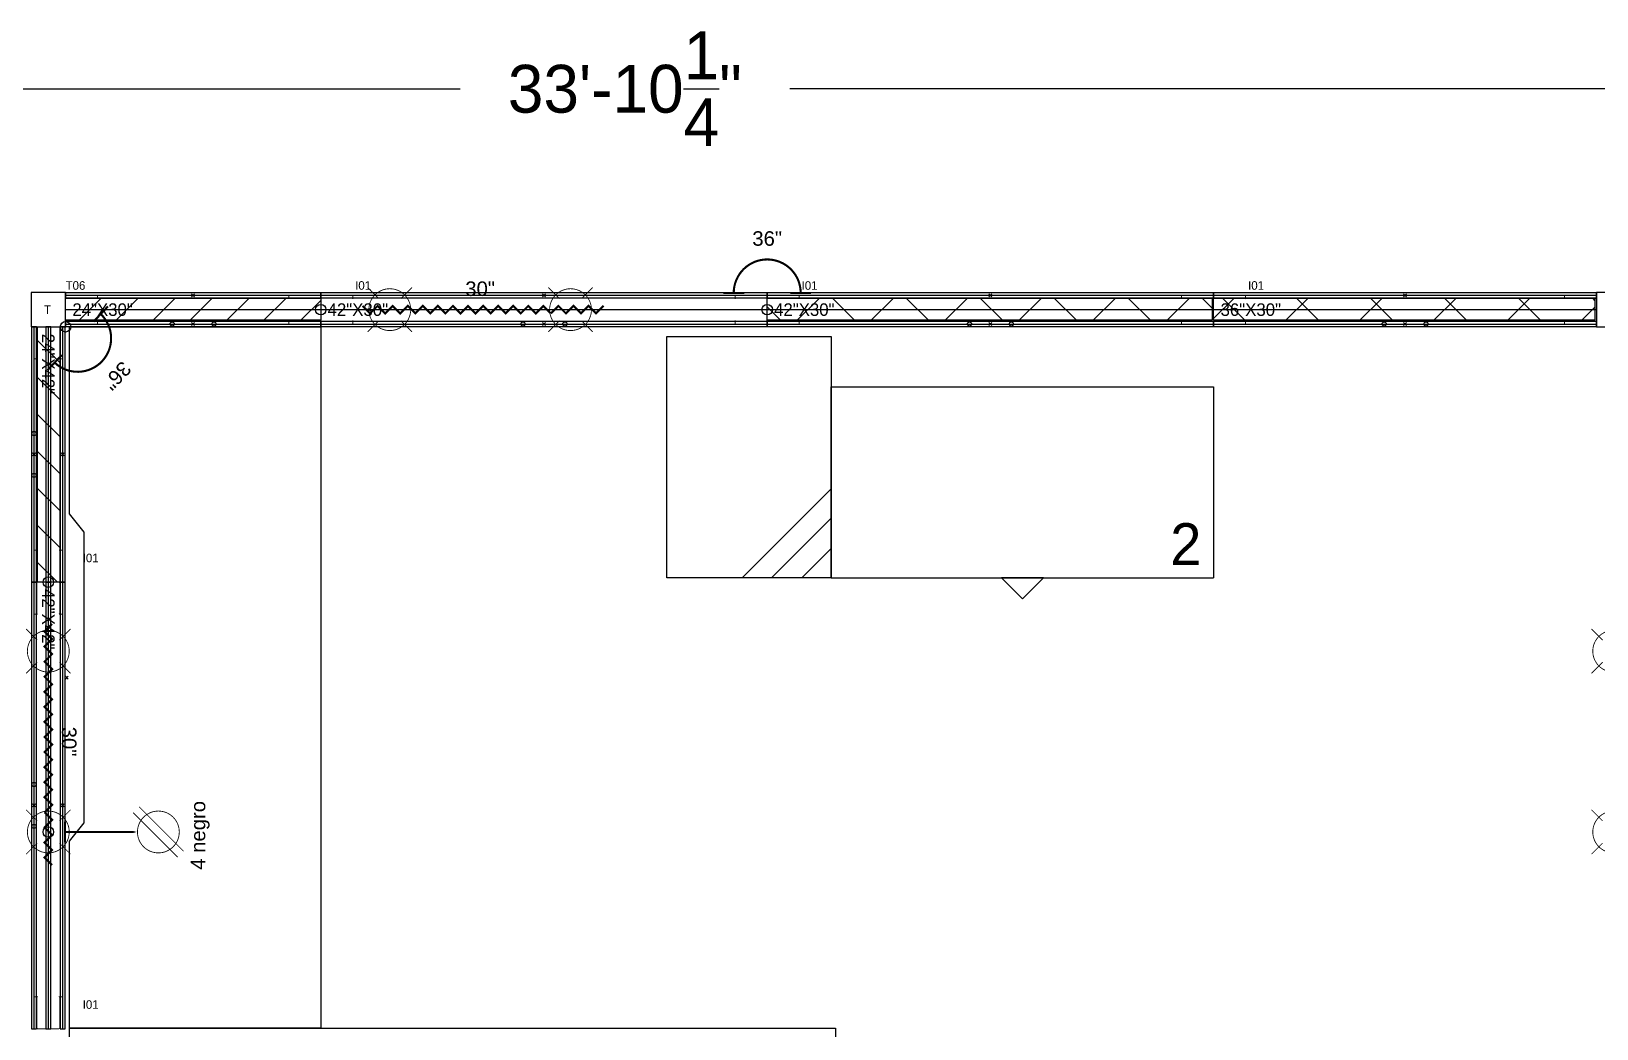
# Model space of a CAD drawing. Header units: inches. Extents: x 126 to 13186, y 9 to 361.
# Drawn here: x 3615.6 to 3762.9, y 114.7 to 208.5 of the extents above; entities that cross this region are included whole.
import ezdxf
from ezdxf.enums import TextEntityAlignment as Align

# ---------------------------------------------------------------- set-up
doc = ezdxf.new("R2010")
doc.units = ezdxf.units.IN
doc.header["$MEASUREMENT"] = 0
for name, color, linetype in [('DD2D', 7, 'Continuous'), ('DD2D_Geometry', 7, 'Continuous'), ('ELECTRI', 7, 'Continuous'), ('ENFASIS NEW', 7, 'Continuous'), ('Id Unión', 7, 'Continuous'), ('LATEFILE', 7, 'Continuous'), ('LATFILE', 7, 'Continuous'), ('LF', 7, 'Continuous'), ('PV-26D', 7, 'Continuous'), ('S7000', 7, 'Continuous'), ('TEXT HARNESS', 7, 'Continuous')]:
    doc.layers.add(name, color=color, linetype=linetype)
doc.styles.add('ARIAL', font='arial.ttf')
doc.styles.get("Standard").update_dxf_attribs({"font": 'stylu.ttf'})
doc.dimstyles.get("Standard").update_dxf_attribs({"dimscale": 25, "dimtxt": 0.18, "dimasz": 0.18, "dimexe": 0.18, "dimexo": 0.0625, "dimgap": 0.09, "dimtad": 0, "dimtih": 1, "dimtoh": 1, "dimzin": 0, "dimdsep": 46, "dimlunit": 4, "dimtxsty": 'Standard', "dimcen": 0.09, "dimadec": 0, "dimazin": 0, "dimtfac": 1, "dimtofl": 0, "dimtmove": 0, "dimatfit": 3, "dimfxl": 1, "dimtolj": 1, "dimtzin": 0, "dimarcsym": 0})

# ---------------------------------------------------------------- blocks, each defined once
blk = doc.blocks.new('829030')
at = {"color": 1, "const_width": 0.002}
for points in [[(0.1385, 0.0265), (0.112, 0.053)], [(0.1915, 0.0265), (0.218, 0.053)], [(0.5705, 0.0265), (0.544, 0.053)], [(0.6235, 0.0265), (0.65, 0.053)], [(0.1385, -0.0265), (0.112, -0.053)], [(0.1915, -0.0265), (0.218, -0.053)], [(0.5705, -0.0265), (0.544, -0.053)], [(0.6235, -0.0265), (0.65, -0.053)]]:
    blk.add_lwpolyline(points, dxfattribs=at)
for points in [[(0.165, -0.05, -1), (0.165, 0.05, -1)], [(0.597, -0.05, 1), (0.597, 0.05, 1)]]:
    blk.add_lwpolyline(points, format="xyb", close=True, dxfattribs=at)
at = {"color": 1}
for points in [[(0.1, 0.009, 0.005, 0.005, 0), (0.118, -0.009, 0.005, 0.005, 0), (0.136, 0.009, 0.005, 0.005, 0), (0.154, -0.009, 0.005, 0.005, 0), (0.172, 0.009, 0.005, 0.005, 0), (0.19, -0.009, 0.005, 0.005, 0), (0.208, 0.009, 0.005, 0.005, 0), (0.226, -0.009, 0.005, 0.005, 0), (0.244, 0.009, 0.005, 0.005, 0), (0.262, -0.009, 0.005, 0.005, 0), (0.28, 0.009, 0.005, 0.005, 0), (0.298, -0.009, 0.005, 0.005, 0), (0.316, 0.009, 0.005, 0.005, 0), (0.334, -0.009, 0.005, 0.005, 0), (0.352, 0.009, 0.005, 0.005, 0), (0.37, -0.009, 0.005, 0.005, 0), (0.388, 0.009, 0.005, 0.005, 0), (0.406, -0.009, 0.005, 0.005, 0), (0.424, 0.009, 0.005, 0.005, 0), (0.442, -0.009, 0.005, 0.005, 0), (0.46, 0.009, 0.005, 0.005, 0), (0.478, -0.009, 0.005, 0.005, 0), (0.496, 0.009, 0.005, 0.005, 0), (0.514, -0.009, 0.005, 0.005, 0), (0.532, 0.009, 0.005, 0.005, 0), (0.55, -0.009, 0, 0, 0)], [(0.676, 0.009, 0.005, 0.005, 0), (0.658, -0.009, 0.005, 0.005, 0), (0.64, 0.009, 0.005, 0.005, 0), (0.622, -0.009, 0.005, 0.005, 0), (0.604, 0.009, 0.005, 0.005, 0), (0.586, -0.009, 0.005, 0.005, 0), (0.568, 0.009, 0.005, 0.005, 0), (0.55, -0.009, 0, 0, 0)]]:
    blk.add_lwpolyline(points, format="xyseb", dxfattribs=at)
blk.add_circle((0, 0), 0.0125, dxfattribs=at)
blk.add_point((0, 0), dxfattribs=at)
at = {"layer": 'TEXT HARNESS', "color": 1, "style": 'ARIAL'}
blk.add_text('30"', height=0.03469, dxfattribs=at).set_placement((0.381, 0.05), align=Align.MIDDLE)
blk = doc.blocks.new('8065E4C')
at = {"color": 1}
for points in [[(0, -0.04, 0.005, 0.005, 0), (0, -0.165, 0.025, 0, 0), (0, -0.2114, 0, 0, 0)], [(-0.0601, -0.309, 0.002, 0.002, 0), (0.046, -0.2029, 0.002, 0.002, 0)], [(-0.046, -0.3231, 0.002, 0.002, 0), (0.0601, -0.217, 0.002, 0.002, 0)]]:
    blk.add_lwpolyline(points, format="xyseb", dxfattribs=at)
at = {"color": 1, "const_width": 0.005}
blk.add_lwpolyline([(0.025, -0.04), (-0.025, -0.04)], dxfattribs=at)
at = {"color": 1, "const_width": 0.002}
blk.add_lwpolyline([(-0.05, -0.263, -1), (0.05, -0.263, -1)], format="xyb", close=True, dxfattribs=at)
at = {"color": 1}
blk.add_circle((0, 0), 0.0125, dxfattribs=at)
blk.add_point((0, 0), dxfattribs=at)
at = {"layer": 'TEXT HARNESS', "color": 1, "style": 'ARIAL'}
blk.add_text('4 negro', height=0.03469, dxfattribs=at).set_placement((-0.0081, -0.363), align=Align.MIDDLE)
blk = doc.blocks.new('*X45')
at = {"color": 0}
for p, q in [((45.2092, -47.6869), (45.2569, -47.6392)), ((45.2923, -47.6922), (45.3453, -47.6392)), ((45.3807, -47.6922), (45.4337, -47.6392)), ((45.4691, -47.6922), (45.5221, -47.6392)), ((45.5575, -47.6922), (45.6105, -47.6392)), ((45.6459, -47.6922), (45.6989, -47.6392)), ((45.7343, -47.6922), (45.7873, -47.6392))]:
    blk.add_line(p, q, dxfattribs=at)
blk = doc.blocks.new('806224')
at = {"color": 1}
for p, q in [((-0.6104, 0), (0, 0)), ((-0.6104, -0.053), (-0.6104, 0)), ((0, 0), (0, -0.053)), ((0, -0.053), (-0.6104, -0.053))]:
    blk.add_line(p, q, dxfattribs=at)
blk.add_blockref('*X45', (-45.8197, 47.6392), dxfattribs=at)
blk = doc.blocks.new('*X43')
at = {"color": 0}
for p, q in [((7.7051, 5.7606), (7.7581, 5.8136)), ((7.8512, 5.7606), (7.7982, 5.8136)), ((7.8819, 5.7606), (7.9349, 5.8136)), ((8.028, 5.7606), (7.975, 5.8136)), ((8.0587, 5.7606), (8.1117, 5.8136)), ((8.2048, 5.7606), (8.1518, 5.8136)), ((8.2354, 5.7606), (8.2884, 5.8136)), ((8.3816, 5.7606), (8.3286, 5.8136)), ((8.4122, 5.7606), (8.4652, 5.8136)), ((8.5583, 5.7606), (8.5053, 5.8136)), ((8.589, 5.7606), (8.642, 5.8136)), ((8.714, 5.7817), (8.6821, 5.8136)), ((7.6745, 5.7606), (7.6504, 5.7847))]:
    blk.add_line(p, q, dxfattribs=at)
blk = doc.blocks.new('808642')
at = {"color": 5}
for p, q in [((-1.0636, 0), (0, 0)), ((-1.0636, -0.053), (-1.0636, 0)), ((0, 0), (0, -0.053)), ((0, -0.053), (-1.0636, -0.053))]:
    blk.add_line(p, q, dxfattribs=at)
blk.add_blockref('*X43', (-8.714, -5.8136), dxfattribs=at)
blk = doc.blocks.new('817736')
at = {"color": 3, "const_width": 0.005}
blk.add_lwpolyline([(0.08, 0.04, 1), (-0.08, 0.04)], format="xyb", dxfattribs=at)
for points in [[(-0.055, 0.04), (-0.105, 0.04)], [(0.055, 0.04), (0.105, 0.04)]]:
    blk.add_lwpolyline(points, dxfattribs=at)
at = {"color": 3}
blk.add_circle((0, 0), 0.0125, dxfattribs=at)
blk.add_point((0, 0), dxfattribs=at)
at = {"layer": 'TEXT HARNESS', "color": 3, "style": 'ARIAL'}
blk.add_text('36"', height=0.03469, dxfattribs=at).set_placement((0, 0.17), align=Align.MIDDLE)
blk = doc.blocks.new('DD40102466AB')
at = {"color": 1}
for p, q in [((0.0035, -0.0035), (-0.0035, 0.0035)), ((0.0035, 0.0035), (-0.0035, -0.0035))]:
    blk.add_line(p, q, dxfattribs=at)
blk.add_lwpolyline([(-0.3472, -0.0417), (0.3472, -0.0417), (0.391, -0.0067), (0.838, -0.0067), (0.838, -0.6067), (-0.838, -0.6067), (-0.838, -0.0067), (-0.391, -0.0067)], close=True)
blk.add_point((0, 0))
blk.add_point((0, 0))
blk.add_point((0, 0), dxfattribs=at)
blk = doc.blocks.new('DD40102442AB')
at = {"color": 1}
for p, q in [((0.0035, -0.0035), (-0.0035, 0.0035)), ((0.0035, 0.0035), (-0.0035, -0.0035))]:
    blk.add_line(p, q, dxfattribs=at)
blk.add_point((0, 0))
blk.add_point((0, 0))
blk.add_point((0, 0), dxfattribs=at)
blk = doc.blocks.new('S7012')
for p, q in [((0.18, -0.577), (0.393, -0.364)), ((0.25, -0.577), (0.393, -0.434)), ((0.323, -0.577), (0.393, -0.507))]:
    blk.add_line(p, q)
blk.add_lwpolyline([(0, 0), (0.393, 0), (0.393, -0.577), (0, -0.577)], close=True)
blk = doc.blocks.new('LF4023627S')
for p, q in [((0, 0), (0.914, 0)), ((0, -0.457), (0.914, -0.457))]:
    blk.add_line(p, q)
at = {"layer": 'LATEFILE'}
for p, q in [((0, -0.457), (0, 0)), ((0.914, 0), (0.914, -0.457))]:
    blk.add_line(p, q, dxfattribs=at)
blk.add_lwpolyline([(0.407, -0.457), (0.457, -0.507), (0.507, -0.457)], close=True, dxfattribs=at)
at = {"layer": 'LATFILE', "insert": (0.8103, -0.3262), "char_height": 0.1, "width": 0.07696, "attachment_point": 1}
blk.add_mtext('2', dxfattribs=at)
blk = doc.blocks.new('DD40123072AB')
for p, q in [((-0.915, -0.7687), (-0.915, -0.0067)), ((-0.915, -0.0067), (0.915, -0.0067)), ((0.915, -0.0067), (0.915, -0.7687)), ((0.915, -0.7687), (-0.915, -0.7687))]:
    blk.add_line(p, q)
at = {"layer": 'PV-26D'}
for p, q in [((-0.8345, -0.0687), (-0.8345, -0.1107)), ((-0.8335, -0.0687), (-0.8345, -0.0687)), ((-0.8335, -0.1107), (-0.8335, -0.0687)), ((-0.7385, -0.0627), (-0.8285, -0.0627)), ((-0.8285, -0.0637), (-0.8285, -0.0627)), ((-0.8285, -0.0637), (-0.7385, -0.0637)), ((-0.7385, -0.0637), (-0.7385, -0.0627)), ((-0.7335, -0.0687), (-0.7335, -0.1107)), ((-0.7335, -0.0687), (-0.7325, -0.0687)), ((-0.7325, -0.1107), (-0.7325, -0.0687)), ((0.7325, -0.1107), (0.7325, -0.0687)), ((0.7335, -0.0687), (0.7325, -0.0687)), ((0.7335, -0.0687), (0.7335, -0.1107)), ((0.7385, -0.0627), (0.8285, -0.0627)), ((0.7385, -0.0637), (0.7385, -0.0627)), ((0.8285, -0.0637), (0.7385, -0.0637)), ((0.8285, -0.0637), (0.8285, -0.0627)), ((0.8335, -0.1107), (0.8335, -0.0687)), ((0.8335, -0.0687), (0.8345, -0.0687)), ((0.8345, -0.0687), (0.8345, -0.1107)), ((-0.8335, -0.1107), (-0.8345, -0.1107)), ((-0.8212, -0.1009), (-0.8212, -0.1157)), ((-0.8212, -0.1009), (-0.8175, -0.1009)), ((-0.8175, -0.1167), (-0.8175, -0.1009)), ((-0.7495, -0.1117), (-0.8175, -0.1117)), ((-0.7495, -0.1119), (-0.8175, -0.1119)), ((-0.7527, -0.094), (-0.8143, -0.094)), ((-0.8143, -0.094), (-0.8143, -0.0977)), ((-0.8143, -0.0977), (-0.7527, -0.0977)), ((-0.7527, -0.094), (-0.7527, -0.0977)), ((-0.7495, -0.1009), (-0.7495, -0.1167)), ((-0.7458, -0.1009), (-0.7495, -0.1009)), ((-0.7458, -0.1157), (-0.7458, -0.1009)), ((-0.7335, -0.1107), (-0.7325, -0.1107)), ((0.7335, -0.1107), (0.7325, -0.1107)), ((0.7458, -0.1157), (0.7458, -0.1009)), ((0.7458, -0.1009), (0.7495, -0.1009)), ((0.7495, -0.1009), (0.7495, -0.1167)), ((0.7495, -0.1117), (0.8175, -0.1117)), ((0.7495, -0.1119), (0.8175, -0.1119)), ((0.7527, -0.094), (0.8143, -0.094)), ((0.7527, -0.094), (0.7527, -0.0977)), ((0.8143, -0.0977), (0.7527, -0.0977)), ((0.8143, -0.094), (0.8143, -0.0977)), ((0.8175, -0.1167), (0.8175, -0.1009)), ((0.8212, -0.1009), (0.8175, -0.1009)), ((0.8212, -0.1009), (0.8212, -0.1157)), ((0.8335, -0.1107), (0.8345, -0.1107)), ((-0.8212, -0.1157), (-0.8285, -0.1157)), ((-0.8285, -0.1157), (-0.8285, -0.1167)), ((-0.8285, -0.1167), (-0.8175, -0.1167)), ((-0.8175, -0.1124), (-0.7495, -0.1124)), ((-0.7495, -0.1161), (-0.8175, -0.1161)), ((-0.8175, -0.1166), (-0.7495, -0.1166)), ((-0.7495, -0.1167), (-0.8175, -0.1167)), ((-0.7495, -0.1167), (-0.7385, -0.1167)), ((-0.7385, -0.1157), (-0.7458, -0.1157)), ((-0.7385, -0.1157), (-0.7385, -0.1167)), ((0.7385, -0.1157), (0.7458, -0.1157)), ((0.7385, -0.1157), (0.7385, -0.1167)), ((0.7495, -0.1167), (0.7385, -0.1167)), ((0.8175, -0.1124), (0.7495, -0.1124)), ((0.7495, -0.1161), (0.8175, -0.1161)), ((0.8175, -0.1166), (0.7495, -0.1166)), ((0.7495, -0.1167), (0.8175, -0.1167)), ((0.8285, -0.1167), (0.8175, -0.1167)), ((0.8212, -0.1157), (0.8285, -0.1157)), ((0.8285, -0.1157), (0.8285, -0.1167))]:
    blk.add_line(p, q, dxfattribs=at)
at = {"layer": 'PV-26D', "extrusion": (0, 0, -1)}
for centre, radius, start, end in [((0.8285, -0.0687), 0.006, 0, 90), ((0.7385, -0.0687), 0.006, 90, 180), ((-0.7385, -0.0687), 0.006, 0, 90), ((-0.8285, -0.0687), 0.006, 90, 180), ((0.8285, -0.1107), 0.006, 270, 0), ((0.8143, -0.1009), 0.00691, 0, 90), ((0.7527, -0.1009), 0.00691, 90, 180), ((0.7385, -0.1107), 0.006, 180, 270), ((-0.7385, -0.1107), 0.006, 270, 0), ((-0.7527, -0.1009), 0.00691, 0, 90), ((-0.8143, -0.1009), 0.00691, 90, 180), ((-0.8285, -0.1107), 0.006, 180, 270)]:
    blk.add_arc(centre, radius, start, end, dxfattribs=at)
at = {"layer": 'PV-26D'}
for centre, radius, start, end in [((-0.8285, -0.0687), 0.005, 90, 180), ((-0.7385, -0.0687), 0.005, 0, 90), ((0.7385, -0.0687), 0.005, 90, 180), ((0.8285, -0.0687), 0.005, 0, 90), ((-0.8285, -0.1107), 0.005, 180, 270), ((-0.8143, -0.1009), 0.00318, 90, 180), ((-0.7527, -0.1009), 0.00318, 0, 90), ((-0.7385, -0.1107), 0.005, 270, 0), ((0.7385, -0.1107), 0.005, 180, 270), ((0.7527, -0.1009), 0.00318, 90, 180), ((0.8143, -0.1009), 0.00318, 0, 90), ((0.8285, -0.1107), 0.005, 270, 0)]:
    blk.add_arc(centre, radius, start, end, dxfattribs=at)
for points in [[(-0.8175, -0.1167), (-0.8197, -0.1167), (-0.8212, -0.1163), (-0.8212, -0.1157)], [(-0.7458, -0.1157), (-0.7458, -0.1163), (-0.7473, -0.1167), (-0.7495, -0.1167)], [(0.7458, -0.1157), (0.7458, -0.1163), (0.7473, -0.1167), (0.7495, -0.1167)], [(0.8175, -0.1167), (0.8197, -0.1167), (0.8212, -0.1163), (0.8212, -0.1157)]]:
    blk.add_rational_spline(points, [1, 0.804737854124, 0.804737854124, 1], degree=3, dxfattribs=at)
blk = doc.blocks.new('*X50')
at = {"color": 0}
for p, q in [((7.7859, 5.311), (7.8173, 5.3424)), ((7.9688, 5.2894), (7.9158, 5.3424)), ((7.9411, 5.2894), (7.9941, 5.3424)), ((8.1456, 5.2894), (8.0926, 5.3424)), ((8.1179, 5.2894), (8.1709, 5.3424)), ((8.3224, 5.2894), (8.2694, 5.3424)), ((8.2946, 5.2894), (8.3476, 5.3424)), ((8.4992, 5.2894), (8.4462, 5.3424)), ((8.4714, 5.2894), (8.5244, 5.3424)), ((8.6759, 5.2894), (8.6229, 5.3424)), ((8.6482, 5.2894), (8.6971, 5.3384)), ((7.792, 5.2894), (7.7859, 5.2956))]:
    blk.add_line(p, q, dxfattribs=at)
blk = doc.blocks.new('808636')
at = {"color": 5}
for p, q in [((-0.9112, 0), (0, 0)), ((-0.9112, -0.053), (-0.9112, 0)), ((0, 0), (0, -0.053)), ((0, -0.053), (-0.9112, -0.053))]:
    blk.add_line(p, q, dxfattribs=at)
blk.add_blockref('*X50', (-8.6971, -5.3424), dxfattribs=at)
blk = doc.blocks.new('DD101024422D')
at = {"color": 1}
for p, q in [((0.3015, 0.0379), (0.3085, 0.0308)), ((0.3015, 0.0308), (0.3085, 0.0379)), ((0.3015, -0.0379), (0.3085, -0.0308)), ((0.3015, -0.0308), (0.3085, -0.0379))]:
    blk.add_line(p, q, dxfattribs=at)
at = {"color": 1, "linetype": 'Continuous', "lineweight": 0}
for p, q in [((0, -0.0255), (0, 0.0255)), ((0.0017, 0.0275), (0.0218, 0.0275)), ((0.002, 0.0275), (0.0215, 0.0275)), ((0.0747, 0.0275), (0.0215, 0.0275)), ((0.0747, 0.0275), (0.075, 0.0275)), ((0.0765, 0.026), (0.0765, 0.0343)), ((0.5335, 0.0343), (0.0765, 0.0343)), ((0.5335, 0.0343), (0.5335, 0.026)), ((0.5353, 0.0275), (0.535, 0.0275)), ((0.5353, 0.0275), (0.5885, 0.0275)), ((0.6083, 0.0275), (0.5882, 0.0275)), ((0.608, 0.0275), (0.5885, 0.0275)), ((0.61, -0.0255), (0.61, 0.0255)), ((0.025, -0.0275), (0.002, -0.0275)), ((0.025, -0.0275), (0.0747, -0.0275)), ((0.0747, -0.0275), (0.075, -0.0275)), ((0.0765, -0.0343), (0.0765, -0.026)), ((0.5335, -0.0343), (0.0765, -0.0343)), ((0.5335, -0.026), (0.5335, -0.0343)), ((0.5353, -0.0275), (0.535, -0.0275)), ((0.585, -0.0275), (0.5353, -0.0275)), ((0.585, -0.0275), (0.608, -0.0275))]:
    blk.add_line(p, q, dxfattribs=at)
at = {"color": 1}
for centre in [(0.255, -0.0343), (0.355, -0.0343)]:
    blk.add_circle(centre, 0.005, dxfattribs=at)
at = {"color": 1, "linetype": 'Continuous', "lineweight": 0}
for centre, radius, start, end in [((0.002, 0.0255), 0.00203, 90, 180), ((0.075, 0.026), 0.00151, 10.021, 90), ((0.075, 0.026), 0.00151, 0, 10.021), ((0.535, 0.026), 0.00151, 90, 169.979), ((0.535, 0.026), 0.00151, 169.979, 180), ((0.535, 0.026), 0.00151, 169.979, 180), ((0.608, 0.0255), 0.00203, 0, 90), ((0.002, -0.0255), 0.00203, 180, 270), ((0.075, -0.026), 0.00151, 270, 349.979), ((0.075, -0.026), 0.00151, 349.979, 0), ((0.535, -0.026), 0.00151, 180, 190.021), ((0.535, -0.026), 0.00151, 180, 190.021), ((0.535, -0.026), 0.00151, 190.021, 270), ((0.608, -0.0255), 0.00203, 270, 0)]:
    blk.add_arc(centre, radius, start, end, dxfattribs=at)
at = {"color": 1}
for p in [(0.305, 0.0343), (0.305, -0.0343)]:
    blk.add_point(p, dxfattribs=at)
at = {"insert": (0.0165, 0.0151), "char_height": 0.03, "attachment_point": 1}
blk.add_mtext_dynamic_manual_height_columns('24"X42"', width=75.494015, gutter_width=12.5, heights=[0], dxfattribs=at)
blk = doc.blocks.new('SPACE_DD10102442')
blk.add_blockref('DD101024422D', (0, 0))
blk = doc.blocks.new('DD101042422D')
at = {"color": 1}
for p, q in [((0.53, 0.0379), (0.537, 0.0308)), ((0.53, 0.0308), (0.537, 0.0379)), ((0.53, -0.0379), (0.537, -0.0308)), ((0.53, -0.0308), (0.537, -0.0379))]:
    blk.add_line(p, q, dxfattribs=at)
at = {"color": 1, "linetype": 'Continuous', "lineweight": 0}
for p, q in [((0, -0.0255), (0, 0.0255)), ((0.0017, 0.0275), (0.0218, 0.0275)), ((0.002, 0.0275), (0.0215, 0.0275)), ((0.0747, 0.0275), (0.0215, 0.0275)), ((0.0747, 0.0275), (0.075, 0.0275)), ((0.0765, 0.026), (0.0765, 0.0343)), ((0.9905, 0.0343), (0.0765, 0.0343)), ((0.9905, 0.0343), (0.9905, 0.026)), ((0.9923, 0.0275), (0.992, 0.0275)), ((0.9923, 0.0275), (1.0455, 0.0275)), ((1.0653, 0.0275), (1.0452, 0.0275)), ((1.065, 0.0275), (1.0455, 0.0275)), ((1.067, -0.0255), (1.067, 0.0255)), ((0.025, -0.0275), (0.002, -0.0275)), ((0.025, -0.0275), (0.0747, -0.0275)), ((0.0747, -0.0275), (0.075, -0.0275)), ((0.0765, -0.0343), (0.0765, -0.026)), ((0.9905, -0.0343), (0.0765, -0.0343)), ((0.9905, -0.026), (0.9905, -0.0343)), ((0.9923, -0.0275), (0.992, -0.0275)), ((1.042, -0.0275), (0.9923, -0.0275)), ((1.042, -0.0275), (1.065, -0.0275))]:
    blk.add_line(p, q, dxfattribs=at)
at = {"color": 1}
for centre in [(0.4835, -0.0343), (0.5835, -0.0343)]:
    blk.add_circle(centre, 0.005, dxfattribs=at)
at = {"color": 1, "linetype": 'Continuous', "lineweight": 0}
for centre, radius, start, end in [((0.002, 0.0255), 0.00203, 90, 180), ((0.075, 0.026), 0.00151, 10.021, 90), ((0.075, 0.026), 0.00151, 0, 10.021), ((0.992, 0.026), 0.00151, 90, 169.979), ((0.992, 0.026), 0.00151, 169.979, 180), ((0.992, 0.026), 0.00151, 169.979, 180), ((1.065, 0.0255), 0.00203, 0, 90), ((0.002, -0.0255), 0.00203, 180, 270), ((0.075, -0.026), 0.00151, 270, 349.979), ((0.075, -0.026), 0.00151, 349.979, 0), ((0.992, -0.026), 0.00151, 180, 190.021), ((0.992, -0.026), 0.00151, 180, 190.021), ((0.992, -0.026), 0.00151, 190.021, 270), ((1.065, -0.0255), 0.00203, 270, 0)]:
    blk.add_arc(centre, radius, start, end, dxfattribs=at)
at = {"color": 1}
for p in [(0.5335, 0.0343), (0.5335, -0.0343)]:
    blk.add_point(p, dxfattribs=at)
at = {"insert": (0.0165, 0.0151), "char_height": 0.03, "attachment_point": 1}
blk.add_mtext_dynamic_manual_height_columns('42"X42"', width=75.494015, gutter_width=12.5, heights=[0], dxfattribs=at)
blk = doc.blocks.new('SPACE_DD10104242')
blk.add_blockref('DD101042422D', (0, 0))
blk = doc.blocks.new('DD101024302D')
at = {"color": 6}
for p, q in [((0.3015, 0.0379), (0.3085, 0.0308)), ((0.3015, 0.0308), (0.3085, 0.0379)), ((0.3015, -0.0379), (0.3085, -0.0308)), ((0.3015, -0.0308), (0.3085, -0.0379))]:
    blk.add_line(p, q, dxfattribs=at)
at = {"color": 6, "linetype": 'Continuous', "lineweight": 0}
for p, q in [((0, -0.0255), (0, 0.0255)), ((0.0017, 0.0275), (0.0218, 0.0275)), ((0.002, 0.0275), (0.0215, 0.0275)), ((0.0747, 0.0275), (0.0215, 0.0275)), ((0.0747, 0.0275), (0.075, 0.0275)), ((0.0765, 0.026), (0.0765, 0.0343)), ((0.5335, 0.0343), (0.0765, 0.0343)), ((0.5335, 0.0343), (0.5335, 0.026)), ((0.5353, 0.0275), (0.535, 0.0275)), ((0.5353, 0.0275), (0.5885, 0.0275)), ((0.6083, 0.0275), (0.5882, 0.0275)), ((0.608, 0.0275), (0.5885, 0.0275)), ((0.61, -0.0255), (0.61, 0.0255)), ((0.025, -0.0275), (0.002, -0.0275)), ((0.025, -0.0275), (0.0747, -0.0275)), ((0.0747, -0.0275), (0.075, -0.0275)), ((0.0765, -0.0343), (0.0765, -0.026)), ((0.5335, -0.0343), (0.0765, -0.0343)), ((0.5335, -0.026), (0.5335, -0.0343)), ((0.5353, -0.0275), (0.535, -0.0275)), ((0.585, -0.0275), (0.5353, -0.0275)), ((0.585, -0.0275), (0.608, -0.0275))]:
    blk.add_line(p, q, dxfattribs=at)
at = {"color": 6}
for centre in [(0.255, -0.0343), (0.355, -0.0343)]:
    blk.add_circle(centre, 0.005, dxfattribs=at)
at = {"color": 6, "linetype": 'Continuous', "lineweight": 0}
for centre, radius, start, end in [((0.002, 0.0255), 0.00203, 90, 180), ((0.075, 0.026), 0.00151, 10.021, 90), ((0.075, 0.026), 0.00151, 0, 10.021), ((0.535, 0.026), 0.00151, 90, 169.979), ((0.535, 0.026), 0.00151, 169.979, 180), ((0.535, 0.026), 0.00151, 169.979, 180), ((0.608, 0.0255), 0.00203, 0, 90), ((0.002, -0.0255), 0.00203, 180, 270), ((0.075, -0.026), 0.00151, 270, 349.979), ((0.075, -0.026), 0.00151, 349.979, 0), ((0.535, -0.026), 0.00151, 180, 190.021), ((0.535, -0.026), 0.00151, 180, 190.021), ((0.535, -0.026), 0.00151, 190.021, 270), ((0.608, -0.0255), 0.00203, 270, 0)]:
    blk.add_arc(centre, radius, start, end, dxfattribs=at)
at = {"color": 6}
for p in [(0.305, 0.0343), (0.305, -0.0343)]:
    blk.add_point(p, dxfattribs=at)
at = {"insert": (0.0165, 0.0151), "char_height": 0.03, "attachment_point": 1}
blk.add_mtext_dynamic_manual_height_columns('24"X30"', width=75.494015, gutter_width=12.5, heights=[0], dxfattribs=at)
blk = doc.blocks.new('SPACE_DD10102430')
blk.add_blockref('DD101024302D', (0, 0))
blk = doc.blocks.new('DD101042302D')
at = {"color": 6}
for p, q in [((0.53, 0.0379), (0.537, 0.0308)), ((0.53, 0.0308), (0.537, 0.0379)), ((0.53, -0.0379), (0.537, -0.0308)), ((0.53, -0.0308), (0.537, -0.0379))]:
    blk.add_line(p, q, dxfattribs=at)
at = {"color": 6, "linetype": 'Continuous', "lineweight": 0}
for p, q in [((0, -0.0255), (0, 0.0255)), ((0.0017, 0.0275), (0.0218, 0.0275)), ((0.002, 0.0275), (0.0215, 0.0275)), ((0.0747, 0.0275), (0.0215, 0.0275)), ((0.0747, 0.0275), (0.075, 0.0275)), ((0.0765, 0.026), (0.0765, 0.0343)), ((0.9905, 0.0343), (0.0765, 0.0343)), ((0.9905, 0.0343), (0.9905, 0.026)), ((0.9923, 0.0275), (0.992, 0.0275)), ((0.9923, 0.0275), (1.0455, 0.0275)), ((1.0653, 0.0275), (1.0452, 0.0275)), ((1.065, 0.0275), (1.0455, 0.0275)), ((1.067, -0.0255), (1.067, 0.0255)), ((0.025, -0.0275), (0.002, -0.0275)), ((0.025, -0.0275), (0.0747, -0.0275)), ((0.0747, -0.0275), (0.075, -0.0275)), ((0.0765, -0.0343), (0.0765, -0.026)), ((0.9905, -0.0343), (0.0765, -0.0343)), ((0.9905, -0.026), (0.9905, -0.0343)), ((0.9923, -0.0275), (0.992, -0.0275)), ((1.042, -0.0275), (0.9923, -0.0275)), ((1.042, -0.0275), (1.065, -0.0275))]:
    blk.add_line(p, q, dxfattribs=at)
at = {"color": 6}
for centre in [(0.4835, -0.0343), (0.5835, -0.0343)]:
    blk.add_circle(centre, 0.005, dxfattribs=at)
at = {"color": 6, "linetype": 'Continuous', "lineweight": 0}
for centre, radius, start, end in [((0.002, 0.0255), 0.00203, 90, 180), ((0.075, 0.026), 0.00151, 10.021, 90), ((0.075, 0.026), 0.00151, 0, 10.021), ((0.992, 0.026), 0.00151, 90, 169.979), ((0.992, 0.026), 0.00151, 169.979, 180), ((0.992, 0.026), 0.00151, 169.979, 180), ((1.065, 0.0255), 0.00203, 0, 90), ((0.002, -0.0255), 0.00203, 180, 270), ((0.075, -0.026), 0.00151, 270, 349.979), ((0.075, -0.026), 0.00151, 349.979, 0), ((0.992, -0.026), 0.00151, 180, 190.021), ((0.992, -0.026), 0.00151, 180, 190.021), ((0.992, -0.026), 0.00151, 190.021, 270), ((1.065, -0.0255), 0.00203, 270, 0)]:
    blk.add_arc(centre, radius, start, end, dxfattribs=at)
at = {"color": 6}
for p in [(0.5335, 0.0343), (0.5335, -0.0343)]:
    blk.add_point(p, dxfattribs=at)
at = {"insert": (0.0165, 0.0151), "char_height": 0.03, "attachment_point": 1}
blk.add_mtext_dynamic_manual_height_columns('42"X30"', width=75.494015, gutter_width=12.5, heights=[0], dxfattribs=at)
blk = doc.blocks.new('SPACE_DD10104230')
blk.add_blockref('DD101042302D', (0, 0))
blk = doc.blocks.new('DD101036302D')
at = {"color": 6}
for p, q in [((0.454, 0.0379), (0.461, 0.0308)), ((0.454, 0.0308), (0.461, 0.0379)), ((0.454, -0.0379), (0.461, -0.0308)), ((0.454, -0.0308), (0.461, -0.0379))]:
    blk.add_line(p, q, dxfattribs=at)
at = {"color": 6, "linetype": 'Continuous', "lineweight": 0}
for p, q in [((0, -0.0255), (0, 0.0255)), ((0.0017, 0.0275), (0.0218, 0.0275)), ((0.002, 0.0275), (0.0215, 0.0275)), ((0.0747, 0.0275), (0.0215, 0.0275)), ((0.0747, 0.0275), (0.075, 0.0275)), ((0.0765, 0.026), (0.0765, 0.0343)), ((0.8385, 0.0343), (0.0765, 0.0343)), ((0.8385, 0.0343), (0.8385, 0.026)), ((0.8403, 0.0275), (0.84, 0.0275)), ((0.8403, 0.0275), (0.8935, 0.0275)), ((0.9133, 0.0275), (0.8932, 0.0275)), ((0.913, 0.0275), (0.8935, 0.0275)), ((0.915, -0.0255), (0.915, 0.0255)), ((0.025, -0.0275), (0.002, -0.0275)), ((0.025, -0.0275), (0.0747, -0.0275)), ((0.0747, -0.0275), (0.075, -0.0275)), ((0.0765, -0.0343), (0.0765, -0.026)), ((0.8385, -0.0343), (0.0765, -0.0343)), ((0.8385, -0.026), (0.8385, -0.0343)), ((0.8403, -0.0275), (0.84, -0.0275)), ((0.89, -0.0275), (0.8403, -0.0275)), ((0.89, -0.0275), (0.913, -0.0275))]:
    blk.add_line(p, q, dxfattribs=at)
at = {"color": 6}
for centre in [(0.4075, -0.0343), (0.5075, -0.0343)]:
    blk.add_circle(centre, 0.005, dxfattribs=at)
at = {"color": 6, "linetype": 'Continuous', "lineweight": 0}
for centre, radius, start, end in [((0.002, 0.0255), 0.00203, 90, 180), ((0.075, 0.026), 0.00151, 10.021, 90), ((0.075, 0.026), 0.00151, 0, 10.021), ((0.84, 0.026), 0.00151, 90, 169.979), ((0.84, 0.026), 0.00151, 169.979, 180), ((0.84, 0.026), 0.00151, 169.979, 180), ((0.913, 0.0255), 0.00203, 0, 90), ((0.002, -0.0255), 0.00203, 180, 270), ((0.075, -0.026), 0.00151, 270, 349.979), ((0.075, -0.026), 0.00151, 349.979, 0), ((0.84, -0.026), 0.00151, 180, 190.021), ((0.84, -0.026), 0.00151, 180, 190.021), ((0.84, -0.026), 0.00151, 190.021, 270), ((0.913, -0.0255), 0.00203, 270, 0)]:
    blk.add_arc(centre, radius, start, end, dxfattribs=at)
at = {"color": 6}
for p in [(0.4575, 0.0343), (0.4575, -0.0343)]:
    blk.add_point(p, dxfattribs=at)
at = {"insert": (0.0165, 0.0151), "char_height": 0.03, "attachment_point": 1}
blk.add_mtext_dynamic_manual_height_columns('36"X30"', width=75.494015, gutter_width=12.5, heights=[0], dxfattribs=at)
blk = doc.blocks.new('SPACE_DD10103630')
blk.add_blockref('DD101036302D', (0, 0))
blk = doc.blocks.new('*D79')
at = {"color": 0, "lineweight": -2, "transparency": 16777216}
for p, q in [((3468.31, 185.5), (3468.31, 207.6)), ((3874.6, 185.5), (3874.6, 207.6)), ((3472.81, 203.1), (3655.95, 203.1)), ((3870.1, 203.1), (3686.96, 203.1))]:
    blk.add_line(p, q, dxfattribs=at)
at = {"color": 0, "transparency": 16777216}
for points in [[(3472.81, 203.85), (3472.81, 202.35), (3468.31, 203.1)], [(3870.1, 203.85), (3870.1, 202.35), (3874.6, 203.1)]]:
    blk.add_solid(points, dxfattribs=at)
at = {"layer": 'Defpoints', "color": 0, "transparency": 16777216}
for p in [(3874.6, 203.1), (3468.31, 183.94), (3874.6, 183.94)]:
    blk.add_point(p, dxfattribs=at)
at = {"color": 0, "transparency": 16777216, "insert": (3671.45, 203.1), "char_height": 4.5, "attachment_point": 5}
blk.add_mtext('\\A1;33\'-10{\\H1.000000x;\\S1/4;}"', dxfattribs=at)

msp = doc.modelspace()

# ---------------------------------------------------------------- linework, layer by layer
at = {"layer": 'DD2D'}
for p, q in [((3618.815, 183.671), (3642.831, 183.671)), ((3642.831, 183.671), (3684.839, 183.671)), ((3684.839, 183.671), (3726.847, 183.671)), ((3726.847, 183.671), (3762.87, 183.671)), ((3618.815, 182.321), (3642.831, 182.321)), ((3642.831, 182.321), (3642.835, 182.321)), ((3642.831, 182.321), (3684.839, 182.321)), ((3684.839, 182.321), (3684.843, 182.321)), ((3684.839, 182.321), (3726.847, 182.321)), ((3726.847, 182.321), (3726.851, 182.321)), ((3726.847, 182.321), (3762.87, 182.321)), ((3762.87, 182.321), (3762.874, 182.321)), ((3615.851, 180.707), (3615.851, 156.691)), ((3617.201, 180.707), (3617.201, 156.691)), ((3617.201, 180.707), (3617.201, 156.691)), ((3618.551, 180.707), (3618.551, 156.691)), ((3618.815, 180.97), (3642.831, 180.97)), ((3642.831, 180.97), (3684.839, 180.97)), ((3684.839, 180.97), (3726.847, 180.97)), ((3726.847, 180.97), (3762.87, 180.97)), ((3615.851, 156.691), (3615.851, 114.683)), ((3617.201, 156.691), (3617.201, 156.687)), ((3617.201, 156.691), (3617.201, 114.683)), ((3617.201, 156.691), (3617.201, 114.683)), ((3618.551, 156.691), (3618.551, 114.683))]:
    msp.add_line(p, q, dxfattribs=at)
at = {"layer": 'DD2D_Geometry'}
for points in [[(3615.587, 180.707), (3618.819, 180.707), (3618.819, 183.935), (3615.587, 183.935)], [(3618.815, 183.435), (3642.831, 183.435), (3642.831, 183.908), (3618.815, 183.908)], [(3618.815, 183.435), (3642.831, 183.435), (3642.831, 183.908), (3618.815, 183.908)], [(3642.831, 183.435), (3684.839, 183.435), (3684.839, 183.908), (3642.831, 183.908)], [(3642.831, 183.435), (3684.839, 183.435), (3684.839, 183.908), (3642.831, 183.908)], [(3684.839, 183.435), (3726.847, 183.435), (3726.847, 183.908), (3684.839, 183.908)], [(3684.839, 183.435), (3726.847, 183.435), (3726.847, 183.908), (3684.839, 183.908)], [(3726.847, 183.435), (3762.87, 183.435), (3762.87, 183.908), (3726.847, 183.908)], [(3726.847, 183.435), (3762.87, 183.435), (3762.87, 183.908), (3726.847, 183.908)], [(3762.87, 180.707), (3766.103, 180.707), (3766.103, 183.935), (3762.87, 183.935)], [(3618.815, 180.734), (3642.831, 180.734), (3642.831, 181.207), (3618.815, 181.207)], [(3618.815, 180.734), (3642.831, 180.734), (3642.831, 181.207), (3618.815, 181.207)], [(3642.831, 182.321), (3642.835, 182.321), (3642.835, 182.321), (3642.831, 182.321)], [(3642.831, 180.734), (3684.839, 180.734), (3684.839, 181.207), (3642.831, 181.207)], [(3642.831, 180.734), (3684.839, 180.734), (3684.839, 181.207), (3642.831, 181.207)], [(3684.839, 182.321), (3684.843, 182.321), (3684.843, 182.321), (3684.839, 182.321)], [(3684.839, 180.734), (3726.847, 180.734), (3726.847, 181.207), (3684.839, 181.207)], [(3684.839, 180.734), (3726.847, 180.734), (3726.847, 181.207), (3684.839, 181.207)], [(3726.847, 182.321), (3726.851, 182.321), (3726.851, 182.321), (3726.847, 182.321)], [(3726.847, 180.734), (3762.87, 180.734), (3762.87, 181.207), (3726.847, 181.207)], [(3726.847, 180.734), (3762.87, 180.734), (3762.87, 181.207), (3726.847, 181.207)], [(3615.614, 180.707), (3615.614, 156.691), (3616.087, 156.691), (3616.087, 180.707)], [(3615.614, 180.707), (3615.614, 156.691), (3616.087, 156.691), (3616.087, 180.707)], [(3616.965, 180.707), (3616.965, 156.691), (3617.437, 156.691), (3617.437, 180.707)], [(3616.965, 180.707), (3616.965, 156.691), (3617.437, 156.691), (3617.437, 180.707)], [(3618.315, 180.707), (3618.315, 156.691), (3618.788, 156.691), (3618.788, 180.707)], [(3618.315, 180.707), (3618.315, 156.691), (3618.788, 156.691), (3618.788, 180.707)], [(3615.614, 156.691), (3615.614, 114.683), (3616.087, 114.683), (3616.087, 156.691)], [(3615.614, 156.691), (3615.614, 114.683), (3616.087, 114.683), (3616.087, 156.691)], [(3616.965, 156.691), (3616.965, 114.683), (3617.437, 114.683), (3617.437, 156.691)], [(3616.965, 156.691), (3616.965, 114.683), (3617.437, 114.683), (3617.437, 156.691)], [(3617.201, 156.687), (3617.201, 156.687), (3617.201, 156.691), (3617.201, 156.691)], [(3618.315, 156.691), (3618.315, 114.683), (3618.788, 114.683), (3618.788, 156.691)], [(3618.315, 156.691), (3618.315, 114.683), (3618.788, 114.683), (3618.788, 156.691)]]:
    msp.add_lwpolyline(points, close=True, dxfattribs=at)

# ---------------------------------------------------------------- block references
at = {"layer": 'DD2D_Geometry', "xscale": 39.3700787401575, "yscale": 39.3700787401575, "zscale": 39.3700787401575}
for name, p in [('SPACE_DD10102430', (3618.815, 182.321)), ('SPACE_DD10104230', (3642.831, 182.321)), ('SPACE_DD10104230', (3684.839, 182.321)), ('SPACE_DD10103630', (3726.847, 182.321))]:
    msp.add_blockref(name, p, dxfattribs=at)
at = {"layer": 'DD2D_Geometry', "xscale": 39.3700787401575, "yscale": 39.3700787401575, "zscale": 39.3700787401575, "rotation": 270}
for name, p in [('SPACE_DD10102442', (3617.201, 180.707)), ('SPACE_DD10104242', (3617.201, 156.691))]:
    msp.add_blockref(name, p, dxfattribs=at)
at = {"layer": 'ELECTRI', "xscale": 39.3700787401575, "yscale": 39.3700787401575, "zscale": 39.3700787401575}
for name, p in [('817736', (3684.841, 182.321)), ('829030', (3642.833, 182.321))]:
    msp.add_blockref(name, p, dxfattribs=at)
for name, p, rotation in [('817736', (3618.821, 180.707), 226.4978163102029), ('806224', (3618.817, 181.318), 180), ('808642', (3684.841, 181.318), 180), ('808636', (3726.847, 181.318), 180), ('806224', (3616.2, 180.707), 90), ('829030', (3617.203, 156.691), 270), ('829030', (3764.487, 156.691), 270), ('8065E4C', (3617.203, 133.187), 90)]:
    msp.add_blockref(name, p, dxfattribs=dict(at, rotation=rotation))
at = {"layer": 'ENFASIS NEW', "xscale": 39.3700787401575, "yscale": 39.3700787401575, "zscale": 39.3700787401575}
for name, p, rotation in [('DD40102466AB', (3618.945, 147.713), 90), ('DD40123072AB', (3655.233, 84.457), 180)]:
    msp.add_blockref(name, p, dxfattribs=dict(at, rotation=rotation))
for p in [(3663.835, 180.969), (3705.843, 180.969)]:
    msp.add_blockref('DD40102442AB', p, dxfattribs=at)
at = {"layer": 'LF', "xscale": 39.3700787401575, "yscale": 39.3700787401575, "zscale": 39.3700787401575}
msp.add_blockref('LF4023627S', (3690.862, 175.075), dxfattribs=at)
at = {"layer": 'S7000', "xscale": 39.3700787401575, "yscale": 39.3700787401575, "zscale": 39.3700787401575}
msp.add_blockref('S7012', (3675.39, 179.8), dxfattribs=at)

# ---------------------------------------------------------------- texts
at = {"layer": 'DD2D_Geometry'}
msp.add_text('T', height=0.807, dxfattribs=at).set_placement((3616.797, 181.917))
at = {"layer": 'Id Unión'}
for s, p in [('T06', (3618.828, 184.191)), ('I01', (3646.072, 184.191)), ('I01', (3688.08, 184.191)), ('I01', (3730.088, 184.191)), ('I01', (3620.44, 158.559)), ('I01', (3620.44, 116.551))]:
    msp.add_text(s, height=0.8071, dxfattribs=at).set_placement(p)

# ---------------------------------------------------------------- dimensions: what is measured, and where the dimension line sits
dim = msp.add_linear_dim(base=(3874.603, 203.103), p1=(3468.307, 183.935), p2=(3874.603, 183.935), dimstyle='Standard')
dim.commit()
dim.dimension.update_dxf_attribs({"geometry": '*D79', "text_midpoint": (3671.455, 203.103)})

doc.saveas('drawing.dxf')
